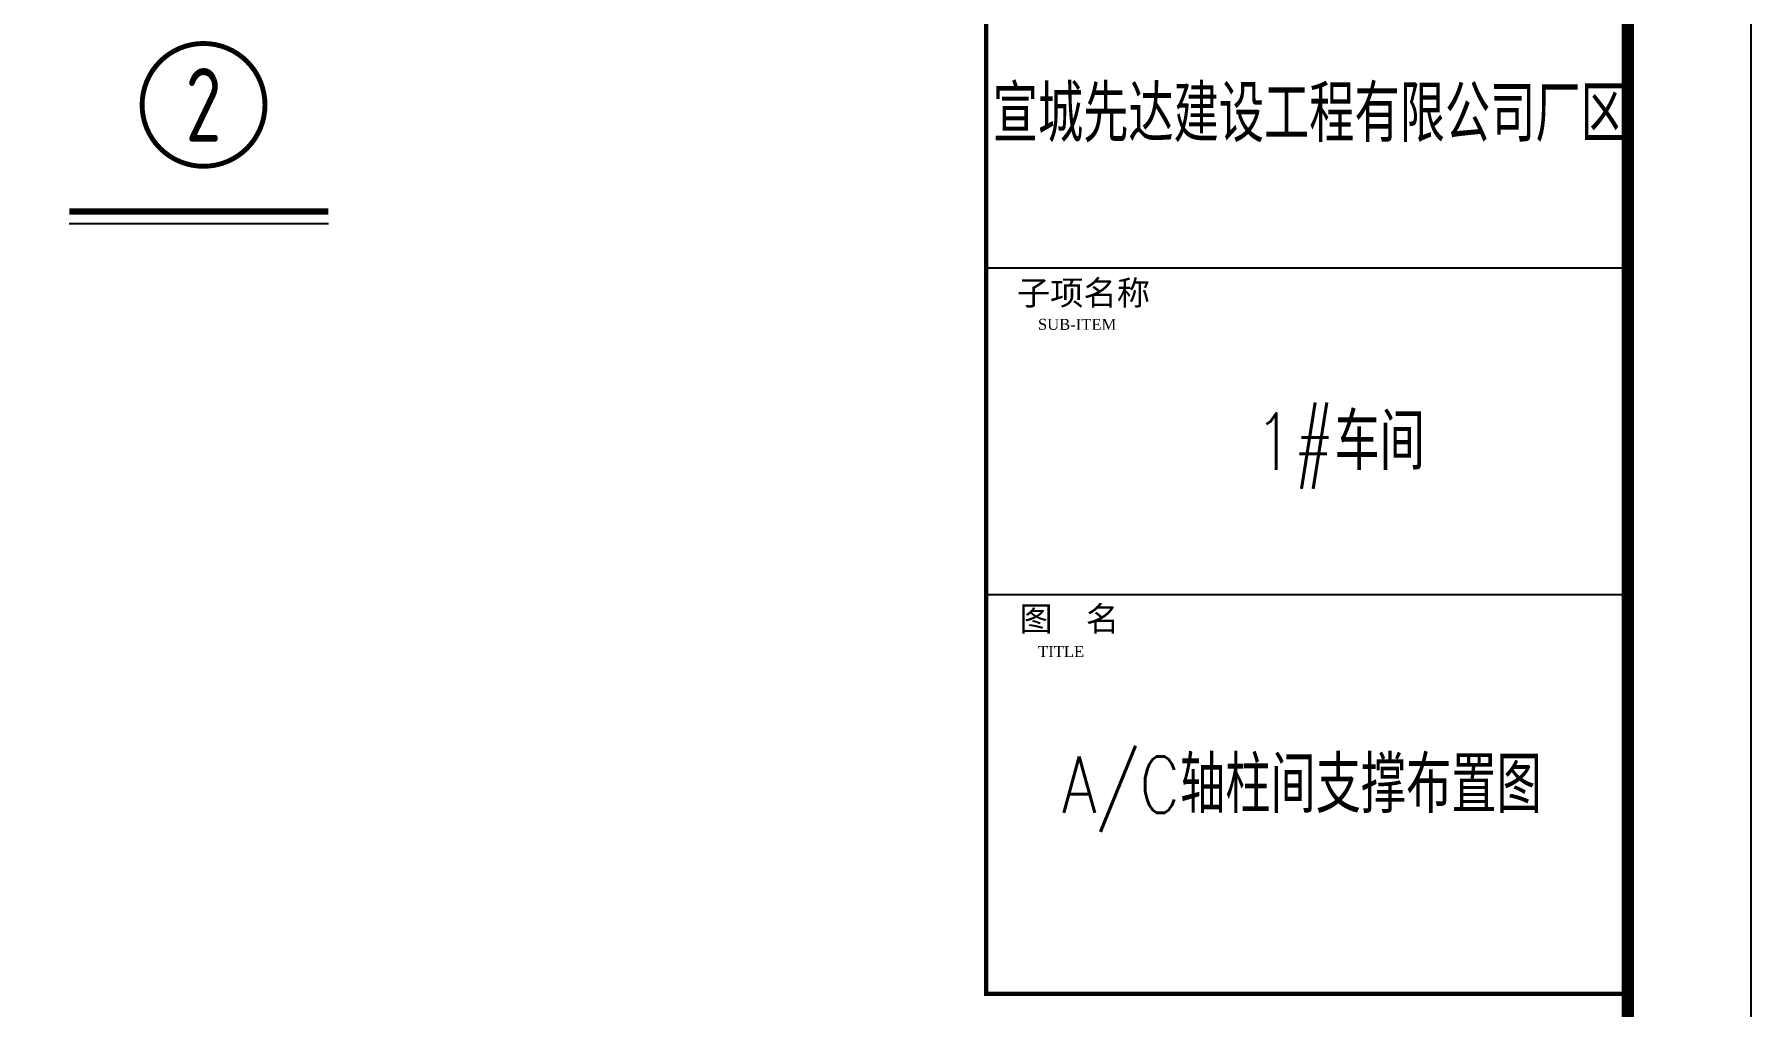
# Model space of a CAD drawing. Extents: x -3102990 to -851544, y -5293060 to -2540151.
# Drawn here: x -1699833 to -1685866, y -2659915 to -2651999 of the extents above; entities that cross this region are included whole.
import ezdxf
from ezdxf.enums import TextEntityAlignment as Align

# ---------------------------------------------------------------- set-up
doc = ezdxf.new("R2010")
doc.units = 0
doc.header["$LTSCALE"] = 1000
doc.layers.get('0').update_dxf_attribs({"linetype": 'CONTINUOUS'})
for name, color, linetype in [('NUM', 7, 'CONTINUOUS'), ('PUB_TEXT', 7, 'CONTINUOUS'), ('PUB_TITLE', 4, 'CONTINUOUS'), ('THIN', 7, 'CONTINUOUS'), ('WIN', 3, 'CONTINUOUS')]:
    doc.layers.add(name, color=color, linetype=linetype)
doc.layers.add('yichutu', color=7, linetype='CONTINUOUS', true_color=0xffffff, plot=False)
doc.styles.add('GHF', font='times.ttf')
doc.styles.add('HZTXT', font='txt.shx', dxfattribs={"width": 0.7, "height": 300, "bigfont": 'hztxt.shx'})
doc.styles.add('STYLE1', font='simhei.ttf', dxfattribs={"width": 0.8})
doc.styles.add('TSSD_Num', font='tssdeng.shx', dxfattribs={"width": 0.75, "bigfont": 'hztxt.shx'})

# ---------------------------------------------------------------- blocks, each defined once
blk = doc.blocks.new('ts_idx1')
at = {"color": 0, "linetype": 'ByBlock', "lineweight": -2, "const_width": 0.04}
blk.add_lwpolyline([(-0.5, 0, 1), (0.5, 0, 1)], format="xyb", close=True, dxfattribs=at)
at = {"color": 0, "linetype": 'ByBlock', "lineweight": -2, "style": 'TSSD_Num', "width": 0.75}
blk.add_attdef('A', text='', height=0.6, dxfattribs=at).set_placement((0, 0), align=Align.MIDDLE_CENTER)
blk = doc.blocks.new('A$C16496DF1')
at = {"layer": 'PUB_TITLE', "color": 4}
for p, q in [((97879, 19003), (103100, 19003)), ((97879, 16343), (103100, 16343))]:
    blk.add_line(p, q, dxfattribs=at)
at = {"layer": 'PUB_TITLE'}
blk.add_lwpolyline([(0, 0), (0, 42000), (104100, 42000), (104100, 0)], close=True, dxfattribs=at)
at = {"layer": 'PUB_TITLE', "const_width": 100}
blk.add_lwpolyline([(103100, 1000), (103100, 41000), (713, 41000), (713, 1000), (103100, 1000)], dxfattribs=at)
at = {"layer": 'PUB_TITLE', "color": 4, "const_width": 35.1}
blk.add_lwpolyline([(97879, 24321), (103100, 24321), (103100, 13093), (97879, 13093)], close=True, dxfattribs=at)
at = {"layer": 'PUB_TEXT'}
for s, height, style, p in [('子项名称', 198.6, 'STYLE1', (98129, 18700)), ('SUB-ITEM', 89.4, 'GHF', (98300, 18498)), ('图  名', 198.6, 'STYLE1', (98149, 16047)), ('TITLE', 89.4, 'GHF', (98301, 15834))]:
    blk.add_text(s, height=height, dxfattribs=dict(at, style=style)).set_placement(p)
at = {"layer": 'WIN', "color": 6, "style": 'HZTXT', "width": 0.8}
for s, p in [('宣城先达建设工程有限公司厂区', (97932, 20027)), ('1#车间', (100066, 17358))]:
    blk.add_text(s, height=460, dxfattribs=at).set_placement(p)
blk = doc.blocks.new('yct-1041-420-104100-42000-100-2006.0')
at = {"layer": 'yichutu', "color": 7, "true_color": 0xffffff}
blk.add_lwpolyline([(0, 0), (0, 42000), (104100, 42000), (104100, 0)], close=True, dxfattribs=at)

msp = doc.modelspace()

# ---------------------------------------------------------------- linework, layer by layer
at = {"layer": 'NUM', "color": 0, "linetype": 'ByBlock', "const_width": 50, "elevation": 100}
msp.add_lwpolyline([(-1697440.15, -2653440.57), (-1699549.44, -2653440.57)], dxfattribs=at)
at = {"layer": 'NUM', "color": 0, "linetype": 'ByBlock', "elevation": 100}
msp.add_lwpolyline([(-1697440.15, -2653540.57), (-1699549.44, -2653540.57)], dxfattribs=at)

# ---------------------------------------------------------------- block references
at = {"ltscale": 1.5}
msp.add_blockref('A$C16496DF1', (-1789965.91, -2672902.4), dxfattribs=at)
at = {"layer": 'THIN'}
ref = msp.add_blockref('ts_idx1', (-1698456.03, -2652573.11), dxfattribs=dict(at, xscale=999.9999799998477, yscale=999.9999799998477, zscale=999.9999800000003))
ref.add_attrib('2', '2', dxfattribs={"height": 600, "style": 'TSSD_Num', "width": 0.75}).set_placement((-1698456.03, -2652573.11), align=Align.MIDDLE_CENTER)
at = {"layer": 'yichutu'}
msp.add_blockref('yct-1041-420-104100-42000-100-2006.0', (-1789965.91, -2672902.4), dxfattribs=at)

# ---------------------------------------------------------------- texts
at = {"layer": 'WIN', "color": 3, "style": 'HZTXT', "width": 0.8}
msp.add_text('A/C轴柱间支撑布置图', height=460, dxfattribs=at).set_placement((-1689518.62, -2658337.91), align=Align.CENTER)

doc.saveas('drawing.dxf')
